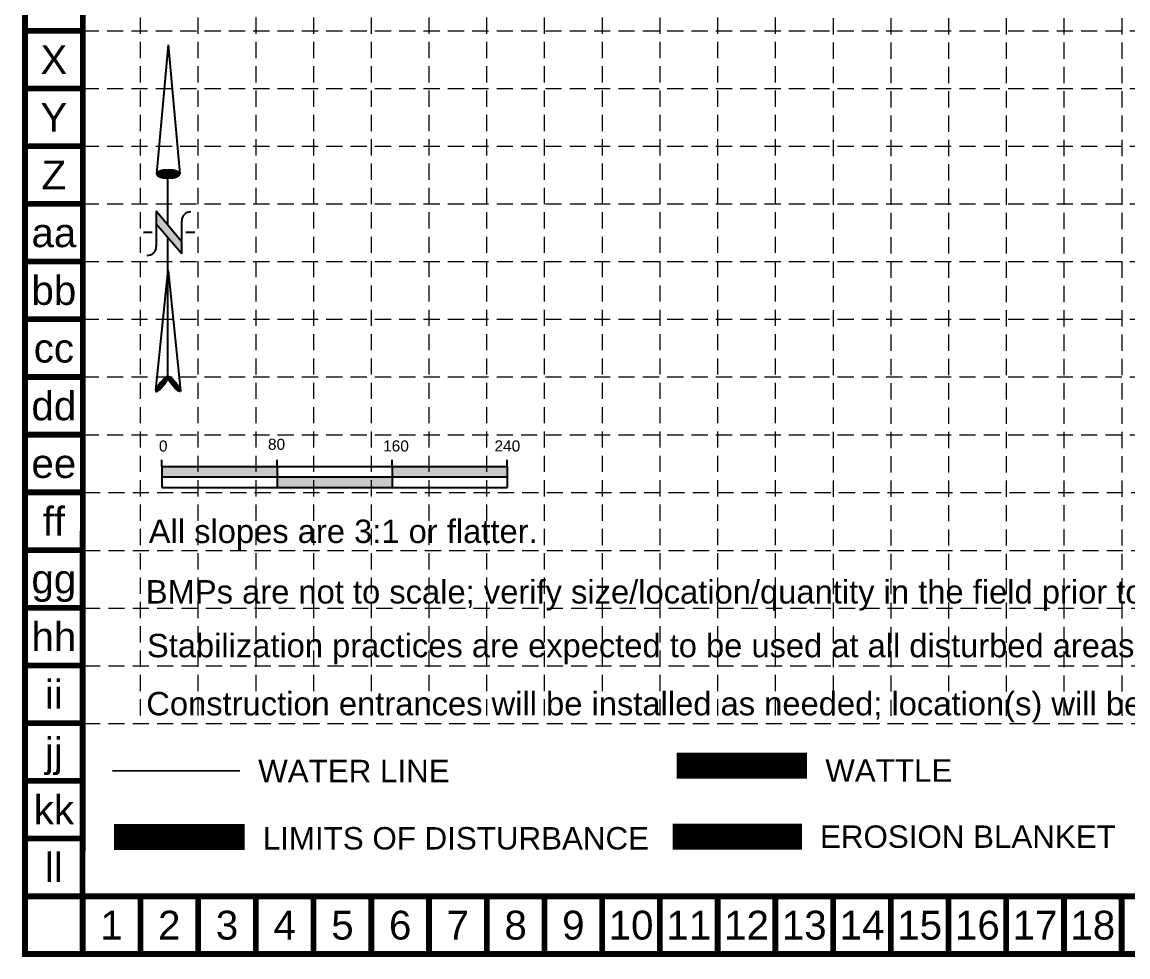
# Model space of a CAD drawing. Header units: inches. Extents: x 2599285 to 2601849, y 7031355 to 7032959.
# Drawn here: x 2599285 to 2600052, y 7031355 to 7032003 of the extents above; entities that cross this region are included whole.
import ezdxf
from ezdxf.enums import TextEntityAlignment as Align

# ---------------------------------------------------------------- set-up
doc = ezdxf.new("R2010")
doc.units = ezdxf.units.IN
doc.header["$MEASUREMENT"] = 0
doc.linetypes.add('HIDDEN', pattern=[0.375, 0.25, -0.125])
for name, color, linetype in [('BASE', 7, 'Continuous'), ('GRID', 254, 'HIDDEN'), ('LEGEND', 7, 'Continuous'), ('NARROW', 7, 'Continuous')]:
    doc.layers.add(name, color=color, linetype=linetype)
doc.styles.get("Standard").update_dxf_attribs({"font": 'ARIAL.TTF'})

# ---------------------------------------------------------------- blocks, each defined once
blk = doc.blocks.new('North Arrow')
at = {"layer": 'NARROW'}
for p, q in [((32.43, 3.06), (32.43, 4.63)), ((0, 0), (22.36, 2)), ((28.77, -2.09), (34.02, 2.32)), ((36.18, 2.33), (30.46, 2.33)), ((36.16, 2.32), (31.04, -2.09)), ((39.1, 0.01), (59.96, 2.11)), ((0, 0), (22.33, -2.02)), ((31.2, -0.05), (21.66, -0.05)), ((21.66, -0.05), (21.66, -0.05)), ((57.45, -0.05), (33.41, -0.05)), ((59.83, -2.14), (39.04, -0.01)), ((57.69, -0.03), (57.77, -0.01)), ((57.77, -0.05), (57.69, -0.03)), ((28.77, -2.09), (34.95, -2.09)), ((32.43, -4.26), (32.43, -2.8))]:
    blk.add_line(p, q, dxfattribs=at)
blk.add_lwpolyline([(22.36, -2.03), (22.59, -1.93, 0.091577), (22.87, -1.44, 0.048306), (23.03, -0.75), (23.07, -0.01), (23.01, 0.82, 0.048306), (22.87, 1.42, 0.091577), (22.59, 1.91), (22.36, 2.01), (22.14, 1.91, 0.091577), (21.86, 1.42, 0.048306), (21.72, 0.82), (21.66, -0.01), (21.72, -0.83, 0.048306), (21.86, -1.44, 0.091577), (22.14, -1.93)], format="xyb", close=True, dxfattribs=at)
for points in [[(57.46, -0.03), (57.44, 0.08, -0.066818), (57.67, 0.47, -0.03073), (58.01, 0.84), (58.52, 1.29), (59.07, 1.7, -0.03073), (59.5, 1.95, -0.066818), (59.93, 2.1), (60.04, 2.06)], [(60.04, 2.06), (60.05, 1.95, -0.066818), (59.82, 1.56, -0.03073), (59.43, 1.14), (58.97, 0.74), (58.42, 0.33, -0.03073), (57.99, 0.08, -0.036692), (57.76, -0.02)], [(57.46, -0.04), (57.44, -0.15, 0.066818), (57.67, -0.54, 0.03073), (58.01, -0.9), (58.52, -1.36), (59.07, -1.77, 0.03073), (59.5, -2.02, 0.066818), (59.93, -2.17), (60.04, -2.13)], [(60.04, -2.13), (60.05, -2.01, 0.066818), (59.82, -1.63, 0.03073), (59.43, -1.2), (58.97, -0.8), (58.42, -0.4, 0.03073), (57.99, -0.15, 0.036692), (57.76, -0.05)]]:
    blk.add_lwpolyline(points, format="xyb", dxfattribs=at)
for centre, start, end in [((30.46, 3.86), 178.8769, 270), ((34.95, -3.62), 358.8769, 90)]:
    blk.add_arc(centre, 1.53, start, end, dxfattribs=at)
for points in [[(22.87, 1.44), (22.14, 1.91), (22.59, 1.91), (22.36, 2)], [(31.05, -2.09), (36.15, 2.36), (28.75, -2.06), (34.01, 2.36)], [(59.62, 1.34), (59.28, 1.82), (59.81, 1.55), (59.49, 1.95)], [(59.81, 1.55), (59.49, 1.95), (59.93, 1.73), (59.69, 2.04)], [(59.93, 1.73), (59.69, 2.04), (60.05, 1.94), (59.93, 2.1)], [(60.05, 1.94), (59.93, 2.1), (60.04, 2.06)], [(23.03, -0.76), (21.67, -0.05), (23.07, -0.05), (21.72, 0.82)], [(23.07, -0.05), (21.72, 0.82), (23.02, 0.75), (21.85, 1.42)], [(23.02, 0.75), (21.85, 1.42), (22.87, 1.44), (22.14, 1.91)], [(57.44, 0.08), (57.7, -0.01), (57.5, 0.21), (57.77, -0.01)], [(57.45, -0.04), (57.69, -0.02), (57.44, 0.08), (57.7, -0.01)], [(57.5, 0.21), (57.77, -0.01), (57.6, 0.39), (57.94, 0.06)], [(57.6, 0.39), (57.94, 0.06), (57.68, 0.5), (58.07, 0.13)], [(57.68, 0.5), (58.07, 0.13), (57.84, 0.66), (58.29, 0.26)], [(57.84, 0.66), (58.29, 0.26), (58.03, 0.86), (58.52, 0.41)], [(58.03, 0.86), (58.52, 0.41), (58.26, 1.07), (58.73, 0.57)], [(58.26, 1.07), (58.73, 0.57), (58.52, 1.3), (59.05, 0.81)], [(58.52, 1.3), (59.05, 0.81), (58.7, 1.42), (59.26, 0.99)], [(59.26, 1), (58.69, 1.42), (59.45, 1.15), (59, 1.65)], [(59.45, 1.15), (59, 1.65), (59.62, 1.34), (59.28, 1.82)], [(22.87, -1.44), (21.72, -0.87), (23.03, -0.76), (21.67, -0.05)], [(22.58, -1.93), (21.86, -1.45), (22.87, -1.44), (21.72, -0.87)], [(22.36, -2.01), (22.14, -1.93), (22.58, -1.93), (21.86, -1.45)], [(57.44, -0.14), (57.69, -0.02), (57.45, -0.04), (57.69, -0.02)], [(57.46, -0.19), (57.7, -0.03), (57.44, -0.14), (57.69, -0.02)], [(57.53, -0.33), (57.76, -0.05), (57.46, -0.19), (57.7, -0.03)], [(57.63, -0.48), (57.9, -0.1), (57.53, -0.33), (57.76, -0.05)], [(57.78, -0.66), (58.09, -0.2), (57.63, -0.48), (57.9, -0.1)], [(57.97, -0.87), (58.34, -0.35), (57.78, -0.66), (58.09, -0.2)], [(58.24, -1.11), (58.61, -0.54), (57.97, -0.87), (58.34, -0.35)], [(58.61, -1.43), (58.93, -0.77), (58.24, -1.11), (58.61, -0.54)], [(58.91, -1.64), (59.2, -1), (58.61, -1.43), (58.93, -0.77)], [(59.12, -1.79), (59.57, -1.36), (58.92, -1.65), (59.2, -1.01)], [(59.35, -1.93), (59.81, -1.62), (59.12, -1.79), (59.57, -1.36)], [(59.54, -1.32), (59.41, -1.18), (59.21, -1.01)], [(59.58, -2.05), (59.93, -1.79), (59.35, -1.93), (59.81, -1.62)], [(59.78, -2.13), (60.05, -2.01), (59.58, -2.05), (59.93, -1.79)], [(59.92, -2.17), (60.04, -2.13), (59.78, -2.13), (60.05, -2.01)]]:
    blk.add_solid(points, dxfattribs=at)
blk = doc.blocks.new('A$C0CA6349E')
h = blk.add_hatch(color=7)
h.paths.add_polyline_path([(82.24, 7.21), (82.24, 14.41), (2.24, 14.41), (2.24, 7.21)])
h.paths.add_polyline_path([(82.24, 7.21), (82.24, 0), (162.24, 0), (162.24, 7.21)])
h.paths.add_polyline_path([(162.24, 14.41), (162.24, 7.21), (242.23, 7.21), (242.23, 14.41)])
at = {"color": 7}
for p, q in [((2.24, 14.41), (2.24, 19.21)), ((82.24, 14.41), (82.24, 19.21)), ((162.24, 14.41), (162.24, 19.21)), ((242.23, 14.41), (242.23, 19.21)), ((2.24, 14.41), (82.24, 14.41)), ((2.24, 14.41), (2.24, 0)), ((82.24, 14.41), (242.23, 14.41)), ((82.24, 14.41), (82.24, 0)), ((162.24, 14.41), (162.24, 0)), ((242.23, 14.41), (242.23, 0)), ((2.24, 7.21), (242.23, 7.21)), ((2.24, 0), (82.24, 0)), ((82.24, 0), (242.23, 0))]:
    blk.add_line(p, q, dxfattribs=at)
for s, p in [('0', (0.12, 24.94)), ('80', (75.94, 26.11)), ('160', (156.01, 24.94)), ('240', (233.44, 24.94))]:
    blk.add_text(s, height=7.68, dxfattribs=at).set_placement(p)
blk = doc.blocks.new('A$C013361E6')
at = {"layer": 'NARROW', "ltscale": 500, "xscale": 0.9966558590531349, "yscale": 0.9966558525338769, "zscale": 0.9966558598378007}
blk.add_blockref('A$C0CA6349E', (0, 0), dxfattribs=at)

msp = doc.modelspace()

# ---------------------------------------------------------------- linework, layer by layer
at = {"color": 4, "const_width": 1}
msp.add_lwpolyline([(2599436.46, 7031484.18), (2599347.97, 7031484.18)], dxfattribs=at)
at = {"layer": 'BASE', "const_width": 4}
for points in [[(2599287.39, 7031357.18), (2601847.39, 7031357.18), (2601847.39, 7032957.18), (2599287.39, 7032957.18)], [(2599327.31, 7031397.16), (2601807.51, 7031397.1), (2601807.45, 7032917.19), (2599327.81, 7032917.24)]]:
    msp.add_lwpolyline(points, close=True, dxfattribs=at)
for points in [[(2599327.39, 7031997.18), (2599287.39, 7031997.18)], [(2599327.39, 7031957.18), (2599287.39, 7031957.18)], [(2599327.39, 7031917.18), (2599287.39, 7031917.18)], [(2599327.39, 7031877.18), (2599287.39, 7031877.18)], [(2599327.39, 7031837.18), (2599287.39, 7031837.18)], [(2599327.39, 7031797.18), (2599287.39, 7031797.18)], [(2599327.39, 7031757.18), (2599287.39, 7031757.18)], [(2599327.39, 7031717.18), (2599287.39, 7031717.18)], [(2599327.39, 7031677.18), (2599287.39, 7031677.18)], [(2599327.39, 7031637.18), (2599287.39, 7031637.18)], [(2599327.39, 7031597.18), (2599287.39, 7031597.18)], [(2599327.39, 7031557.18), (2599287.39, 7031557.18)], [(2599327.39, 7031517.18), (2599287.39, 7031517.18)], [(2599327.39, 7031477.18), (2599287.39, 7031477.18)], [(2599327.39, 7031437.18), (2599287.39, 7031437.18)], [(2599327.39, 7031397.18), (2599287.39, 7031397.18)], [(2599327.39, 7031357.18), (2599327.39, 7031397.18)], [(2599367.39, 7031357.18), (2599367.39, 7031397.18)], [(2599407.39, 7031357.18), (2599407.39, 7031397.18)], [(2599447.39, 7031357.18), (2599447.39, 7031397.18)], [(2599487.39, 7031357.18), (2599487.39, 7031397.18)], [(2599527.39, 7031357.18), (2599527.39, 7031397.18)], [(2599567.39, 7031357.18), (2599567.39, 7031397.18)], [(2599607.39, 7031357.18), (2599607.39, 7031397.18)], [(2599647.39, 7031357.18), (2599647.39, 7031397.18)], [(2599687.39, 7031357.18), (2599687.39, 7031397.18)], [(2599727.39, 7031357.18), (2599727.39, 7031397.18)], [(2599767.39, 7031357.18), (2599767.39, 7031397.18)], [(2599807.39, 7031357.18), (2599807.39, 7031397.18)], [(2599847.39, 7031357.18), (2599847.39, 7031397.18)], [(2599887.39, 7031357.18), (2599887.39, 7031397.18)], [(2599927.39, 7031357.18), (2599927.39, 7031397.18)], [(2599967.39, 7031357.18), (2599967.39, 7031397.18)], [(2600007.39, 7031357.18), (2600007.39, 7031397.18)], [(2600047.39, 7031357.18), (2600047.39, 7031397.18)]]:
    msp.add_lwpolyline(points, dxfattribs=at)
at = {"layer": 'GRID', "color": 252, "linetype": 'HIDDEN', "lineweight": 0, "ltscale": 45}
for p, q in [((2599367.26, 7032917.56), (2599367.26, 7031517)), ((2599407.26, 7032917.56), (2599407.26, 7031517)), ((2599447.26, 7032917.56), (2599447.26, 7031517)), ((2599487.26, 7032917.56), (2599487.26, 7031517)), ((2599527.26, 7032917.56), (2599527.26, 7031517)), ((2599567.26, 7032917.56), (2599567.26, 7031517)), ((2599607.26, 7032917.56), (2599607.26, 7031517)), ((2599647.26, 7032917.56), (2599647.26, 7031517)), ((2599687.26, 7032917.56), (2599687.26, 7031517)), ((2599727.26, 7032917.56), (2599727.26, 7031517)), ((2599767.26, 7032917.56), (2599767.26, 7031517)), ((2599807.26, 7032917.56), (2599807.26, 7031517)), ((2599847.39, 7032917.18), (2599847.39, 7031517)), ((2599887.39, 7032917.18), (2599887.39, 7031517)), ((2599927.39, 7032917.18), (2599927.39, 7031517)), ((2599967.39, 7032917.18), (2599967.39, 7031517)), ((2600007.39, 7032917.18), (2600007.39, 7031517)), ((2600047.39, 7032917.18), (2600047.39, 7031517)), ((2599327.39, 7031997.18), (2601807.39, 7031997.18)), ((2599327.39, 7031957.18), (2601807.39, 7031957.18)), ((2599327.39, 7031917.18), (2601807.39, 7031917.18)), ((2599327.39, 7031877.18), (2601807.39, 7031877.18)), ((2599327.39, 7031837.18), (2601807.39, 7031837.18)), ((2599327.39, 7031797.18), (2601807.39, 7031797.18)), ((2599327.39, 7031757.18), (2601807.39, 7031757.18)), ((2599327.39, 7031717.18), (2601807.39, 7031717.18)), ((2599328.29, 7031677), (2601808.29, 7031677)), ((2599328.29, 7031637), (2601808.29, 7031637)), ((2599328.29, 7031597), (2601808.29, 7031597)), ((2599328.29, 7031557), (2601808.29, 7031557)), ((2599328.29, 7031517), (2601808.29, 7031517))]:
    msp.add_line(p, q, dxfattribs=at)
at = {"layer": 'LEGEND', "color": 2, "const_width": 18.04}
msp.add_lwpolyline([(2599738.9, 7031487.64), (2599829.41, 7031487.64)], dxfattribs=at)
at = {"layer": 'LEGEND', "color": 1, "linetype": 'HIDDEN', "ltscale": 100, "const_width": 18.04}
msp.add_lwpolyline([(2599349.16, 7031438.36), (2599439.67, 7031438.36)], dxfattribs=at)
at = {"layer": 'LEGEND', "color": 84, "const_width": 18.04}
msp.add_lwpolyline([(2599736.26, 7031438.6), (2599825.93, 7031438.6)], dxfattribs=at)

# ---------------------------------------------------------------- block references
msp.add_blockref('A$C013361E6', (2599380.09, 7031680.67))
at = {"layer": 'BASE', "xscale": 4, "yscale": 4, "zscale": 4.000000000087311, "rotation": 270}
msp.add_blockref('North Arrow', (2599386.66, 7031987.35), dxfattribs=at)

# ---------------------------------------------------------------- texts
at = {"layer": 'BASE'}
for s, p in [('X', (2599307.39, 7031977.18)), ('Y', (2599307.39, 7031937.18)), ('Z', (2599307.39, 7031897.18)), ('aa', (2599307.39, 7031857.18)), ('bb', (2599307.39, 7031817.18)), ('cc', (2599307.39, 7031777.18)), ('dd', (2599307.39, 7031737.18)), ('ee', (2599307.39, 7031697.18)), ('ff', (2599307.39, 7031657.18)), ('gg', (2599307.39, 7031617.18)), ('hh', (2599307.39, 7031577.18)), ('ii', (2599307.39, 7031537.18)), ('jj', (2599307.39, 7031497.18)), ('kk', (2599307.39, 7031457.18)), ('ll', (2599307.39, 7031417.18)), ('1', (2599347.39, 7031377.18)), ('2', (2599387.39, 7031377.18)), ('3', (2599427.39, 7031377.18)), ('4', (2599467.39, 7031377.18)), ('5', (2599507.39, 7031377.18)), ('6', (2599547.39, 7031377.18)), ('7', (2599587.39, 7031377.18)), ('8', (2599627.39, 7031377.18)), ('9', (2599667.39, 7031377.18)), ('10', (2599707.39, 7031377.18)), ('11', (2599747.39, 7031377.18)), ('12', (2599787.39, 7031377.18)), ('13', (2599827.39, 7031377.18)), ('14', (2599867.39, 7031377.18)), ('15', (2599907.39, 7031377.18)), ('16', (2599947.39, 7031377.18)), ('17', (2599987.39, 7031377.18)), ('18', (2600027.39, 7031377.18))]:
    msp.add_text(s, height=20, dxfattribs=at).set_placement(p, align=Align.MIDDLE_CENTER)
at = {"layer": 'BASE', "color": 7}
for s, height, p in [('All slopes are 3:1 or flatter.', 16.2218, (2599373.13, 7031642.08)), ('BMPs are not to scale; verify size/location/quantity in the field prior to installation.', 16.2218, (2599371.11, 7031600.13)), ('Stabilization practices are expected to be used at all disturbed areas.  Disturbed areas will be revegetated with 70%%% native grasses.', 16.2, (2599371.91, 7031562.89)), ('Construction entrances will be installed as needed; location(s) will be determined in the field and will be reflected on this Site Map.', 16.22177, (2599371.43, 7031522.61))]:
    msp.add_text(s, height=height, dxfattribs=at).set_placement(p)
at = {"layer": 'LEGEND'}
for s, height, p in [('WATER LINE', 15.533, (2599449.01, 7031476.26)), ('WATTLE', 15.533, (2599842.02, 7031476.58)), ('LIMITS OF DISTURBANCE', 15.5331, (2599452.2, 7031429.62)), ('EROSION BLANKET', 15.5331, (2599838.33, 7031430.77))]:
    msp.add_text(s, height=height, dxfattribs=at).set_placement(p)

doc.saveas('drawing.dxf')
